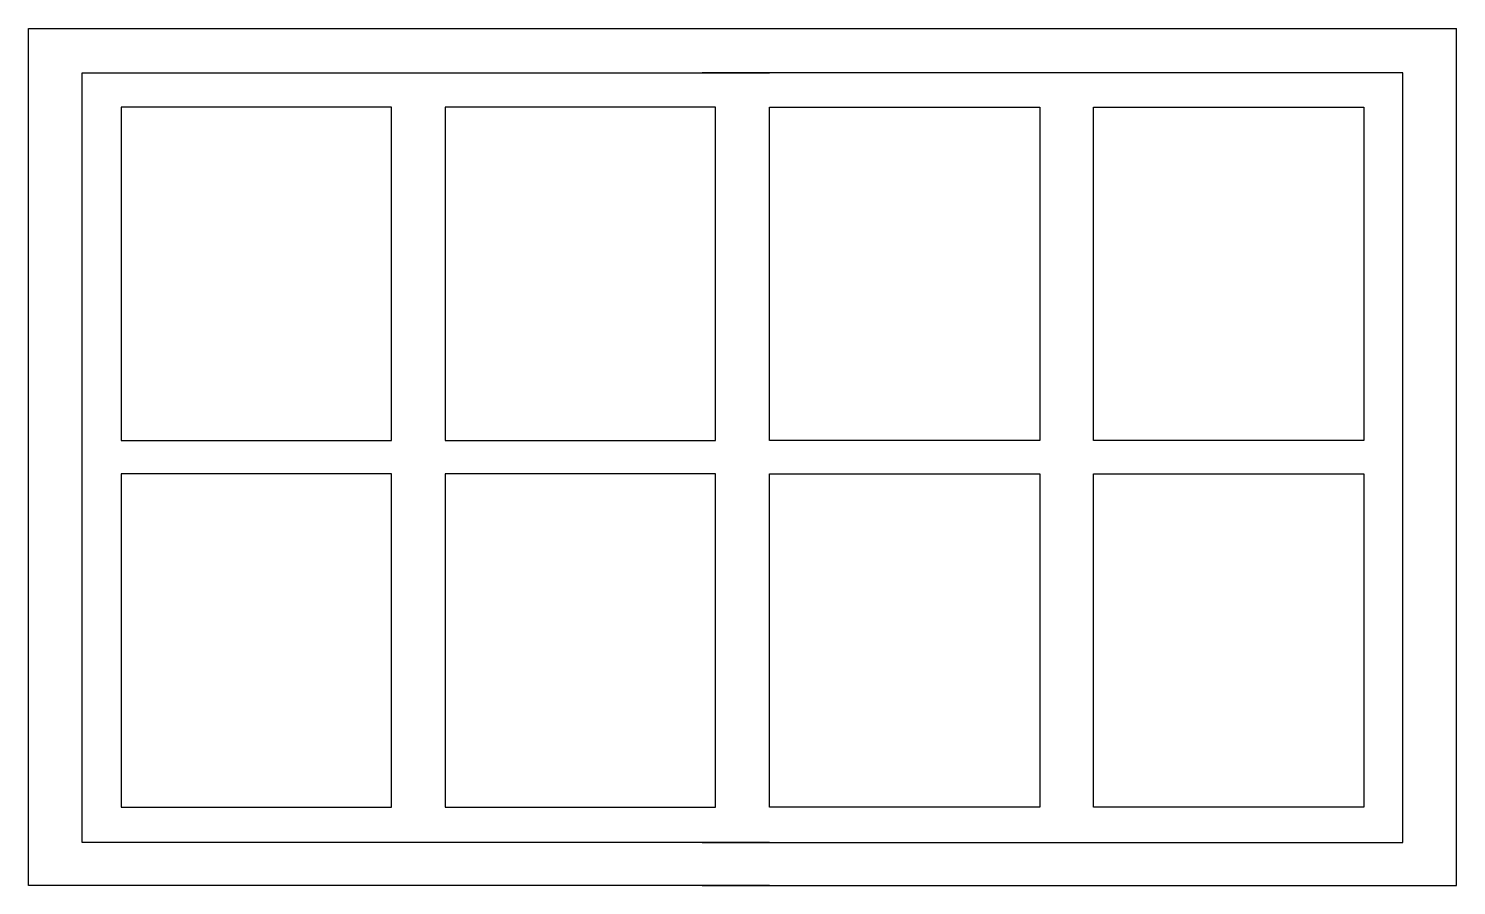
# Model space of a CAD drawing. Header units: millimetres. Extents: x -719.478 to -718.478, y 1789.959 to 1790.559.
import ezdxf

# ---------------------------------------------------------------- set-up
doc = ezdxf.new("R2010")
doc.units = ezdxf.units.MM
doc.header["$LTSCALE"] = 10
doc.layers.add('Janelas', color=2, linetype='Continuous')

msp = doc.modelspace()

# ---------------------------------------------------------------- linework, layer by layer
at = {"layer": 'Janelas'}
for p, q in [((-719.47807, 1789.95913), (-719.47807, 1790.55913)), ((-719.47807, 1790.55913), (-718.47809, 1790.55913)), ((-718.47809, 1789.95913), (-718.47809, 1790.55913)), ((-718.95929, 1789.95913), (-719.47807, 1789.95913)), ((-719.00629, 1789.95913), (-718.47809, 1789.95913))]:
    msp.add_line(p, q, dxfattribs=at)
at = {"layer": 'Janelas', "color": 1}
for p, q in [((-719.44057, 1790.52812), (-718.95929, 1790.52812)), ((-719.44057, 1789.98913), (-719.44057, 1790.52812)), ((-718.51559, 1790.52812), (-719.00629, 1790.52812)), ((-718.51559, 1789.98913), (-718.51559, 1790.52812)), ((-719.41314, 1790.50408), (-719.41314, 1790.27063)), ((-719.2238, 1790.50408), (-719.41314, 1790.50408)), ((-719.2238, 1790.27063), (-719.2238, 1790.50408)), ((-719.18622, 1790.50408), (-719.18622, 1790.27063)), ((-718.99688, 1790.50408), (-719.18622, 1790.50408)), ((-718.99688, 1790.27063), (-718.99688, 1790.50408)), ((-718.95929, 1790.27063), (-718.95929, 1790.50408)), ((-718.95929, 1790.50408), (-718.76995, 1790.50408)), ((-718.76995, 1790.50408), (-718.76995, 1790.27063)), ((-718.73236, 1790.27063), (-718.73236, 1790.50408)), ((-718.73236, 1790.50408), (-718.54302, 1790.50408)), ((-718.54302, 1790.50408), (-718.54302, 1790.27063)), ((-719.41314, 1790.27063), (-719.2238, 1790.27063)), ((-719.18622, 1790.27063), (-718.99688, 1790.27063)), ((-718.76995, 1790.27063), (-718.95929, 1790.27063)), ((-718.54302, 1790.27063), (-718.73236, 1790.27063)), ((-719.41314, 1790.24728), (-719.41314, 1790.01383)), ((-719.2238, 1790.24728), (-719.41314, 1790.24728)), ((-719.2238, 1790.01383), (-719.2238, 1790.24728)), ((-719.18622, 1790.24728), (-719.18622, 1790.01383)), ((-718.99688, 1790.24728), (-719.18622, 1790.24728)), ((-718.99688, 1790.01383), (-718.99688, 1790.24728)), ((-718.95929, 1790.01383), (-718.95929, 1790.24728)), ((-718.95929, 1790.24728), (-718.76995, 1790.24728)), ((-718.76995, 1790.24728), (-718.76995, 1790.01383)), ((-718.73236, 1790.01383), (-718.73236, 1790.24728)), ((-718.73236, 1790.24728), (-718.54302, 1790.24728)), ((-718.54302, 1790.24728), (-718.54302, 1790.01383)), ((-719.41314, 1790.01383), (-719.2238, 1790.01383)), ((-719.18622, 1790.01383), (-718.99688, 1790.01383)), ((-718.76995, 1790.01383), (-718.95929, 1790.01383)), ((-718.54302, 1790.01383), (-718.73236, 1790.01383)), ((-718.95929, 1789.98913), (-719.44057, 1789.98913)), ((-719.00629, 1789.98913), (-718.51559, 1789.98913))]:
    msp.add_line(p, q, dxfattribs=at)

doc.saveas('drawing.dxf')
